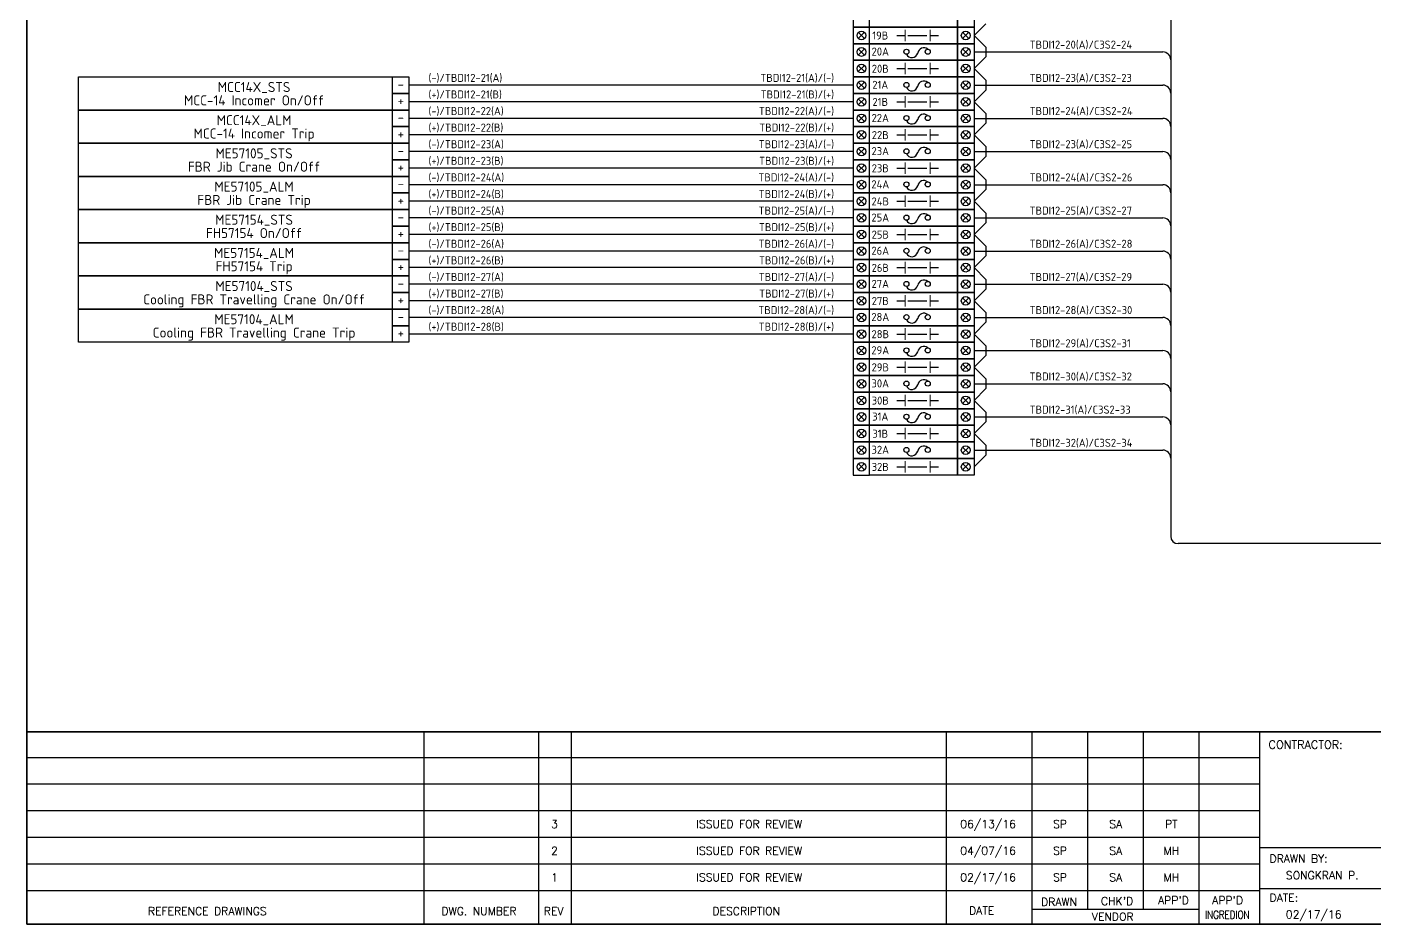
# Model space of a CAD drawing. Header units: inches. Extents: x 579627 to 667544, y 458630 to 507164.
# Drawn here: x 619305 to 621325, y 489908 to 491252 of the extents above; entities that cross this region are included whole.
import ezdxf
from ezdxf.enums import TextEntityAlignment as Align

# ---------------------------------------------------------------- set-up
doc = ezdxf.new("R2010")
doc.units = ezdxf.units.IN
doc.header["$MEASUREMENT"] = 0
for name, color, linetype in [('GT_1', 9, 'Continuous'), ('HELPPOINT', 7, 'Continuous'), ('MEMBER', 7, 'Continuous'), ('power', 7, 'Continuous')]:
    doc.layers.add(name, color=color, linetype=linetype)
doc.styles.add('HTX11', font='O8111901')
doc.styles.add('ISO3098B', font='ISO3098B.shx')
doc.styles.add('ROMANS', font='romans.shx', dxfattribs={"width": 0.85, "height": 25})

# ---------------------------------------------------------------- blocks, each defined once
blk = doc.blocks.new('TPA')
at = {"layer": 'GT_1', "color": 4, "flags": 128}
for points in [[(563383.4, 501946.4), (563383.4, 502273.8)], [(563578.8, 501946.4), (563578.8, 502273.8)], [(563634.6, 501946.4), (563634.6, 502273.8)], [(564274, 501946.4), (564274, 502273.8)], [(564419.8, 501946.4), (564419.8, 502273.8)], [(564514.7, 501971.1), (564514.7, 502273.8)], [(564609.7, 501971.2), (564609.7, 502273.8)], [(564704.3, 501946.4), (564704.3, 502273.8)], [(564807.7, 501946.4), (564807.7, 502273.8)], [(564807.7, 502229.7), (562706.8, 502229.7)], [(564807.7, 502184.4), (562706.8, 502184.4)], [(564807.7, 502139.1), (562706.8, 502139.1)], [(564807.7, 502093.7), (562706.8, 502093.7)], [(565702.1, 502076.3), (564807.7, 502076.3)], [(564807.7, 502048.3), (562706.8, 502048.3)], [(564807.6, 502003), (562706.8, 502003)], [(565702.1, 502006.4), (564807.7, 502006.4)], [(564704.3, 501971.1), (564419.8, 501971.1)]]:
    blk.add_lwpolyline(points, dxfattribs=at)
at = {"layer": 'HELPPOINT', "color": 4, "lineweight": 35}
for p, q in [((562706.8, 501946.4), (562706.8, 505019.3)), ((562706.8, 501946.4), (562706.8, 505019.3)), ((567131, 501946.4), (562706.8, 501946.4)), ((567131, 501946.4), (562706.8, 501946.4))]:
    blk.add_line(p, q, dxfattribs=at)
at = {"layer": 'MEMBER', "color": 4, "lineweight": 35}
blk.add_line((562706.8, 502273.8), (567131, 502273.8), dxfattribs=at)
blk.add_line((562706.8, 502273.8), (567131, 502273.8), dxfattribs=at)
at = {"style": 'HTX11'}
for tag, p in [('A', (566704.3, 502037.1)), ('B', (567038.2, 501963.3))]:
    blk.add_attdef(tag, text='', height=16.8, dxfattribs=at).set_placement(p, align=Align.MIDDLE_CENTER)
at = {"layer": 'MEMBER', "color": 4, "ltscale": 0.8, "style": 'ROMANS'}
for s, height, p in [('CONTRACTOR:', 14.035, (564822.6, 502244.9)), ('DRAWN BY:', 13.49, (564824.3, 502051.1)), ('SONGKRAN P.', 13.495, (564852.1, 502022.7)), ('DRAWN', 13.49, (564435, 501977.3)), ("CHK'D", 13.49, (564537, 501978.7)), ("APP'D", 13.49, (564634.3, 501980.1)), ("APP'D", 13.49, (564726.6, 501980.1)), ('DATE:', 13.49, (564824.3, 501984.5)), ('REFERENCE DRAWINGS', 13.495, (562912.9, 501961.6)), ('DWG. NUMBER', 13.495, (563413.2, 501961.6)), ('REV', 13.49, (563587.7, 501961.6)), ('DESCRIPTION', 13.495, (563875, 501961.6)), ('DATE', 13.49, (564312.3, 501962.5)), ('VENDOR', 13.49, (564521.5, 501952.2)), ('02/17/16', 13.49, (564852.1, 501956))]:
    blk.add_text(s, height=height, dxfattribs=at).set_placement(p)
for s, height, p in [('3', 13.5, (563605.6, 502116.6)), ('ISSUED FOR REVIEW', 13.495, (563937.5, 502116.6)), ('06/13/16', 13.49, (564344.6, 502116.6)), ('SP', 13.49, (564467.2, 502116.6)), ('SA', 13.49, (564562.1, 502116.6)), ('PT', 13.49, (564657, 502116.6)), ('2', 13.5, (563605.6, 502071.2)), ('ISSUED FOR REVIEW', 13.495, (563937.5, 502071.2)), ('04/07/16', 13.49, (564344.6, 502071.2)), ('SP', 13.49, (564467.2, 502071.2)), ('SA', 13.49, (564562.1, 502071.2)), ('MH', 13.49, (564657, 502071.2)), ('1', 13.5, (563605.6, 502025.8)), ('ISSUED FOR REVIEW', 13.495, (563937.5, 502025.8)), ('02/17/16', 13.49, (564344.6, 502025.8)), ('SP', 13.49, (564467.2, 502025.8)), ('SA', 13.49, (564562.1, 502025.8)), ('MH', 13.49, (564657, 502025.8))]:
    blk.add_text(s, height=height, dxfattribs=at).set_placement(p, align=Align.MIDDLE_CENTER)
at = {"layer": 'MEMBER', "color": 4, "ltscale": 0.8, "style": 'ROMANS', "width": 0.8}
blk.add_text('INGREDION', height=13.49, dxfattribs=at).set_placement((564714.3, 501955.4))

msp = doc.modelspace()

# ---------------------------------------------------------------- linework, layer by layer
at = {"color": 4}
for p, q in [((621020.6, 492147.2), (621020.6, 490488.8)), ((620725.6, 491214.5), (621008.6, 491214.5)), ((620544.2, 491164.8), (619878.2, 491164.8)), ((620725.6, 491164.8), (621008.6, 491164.8)), ((620544.2, 491115), (619878.2, 491115)), ((620725.6, 491115), (621008.6, 491115)), ((620544.2, 491065.3), (619878.2, 491065.3)), ((620725.6, 491065.3), (621008.6, 491065.3)), ((620544.2, 491015.6), (619878.2, 491015.6)), ((620725.6, 491015.6), (621008.6, 491015.6)), ((620544.2, 490965.9), (619878.2, 490965.9)), ((620725.6, 490965.9), (621008.6, 490965.9)), ((620544.2, 490916.1), (619878.2, 490916.1)), ((620725.6, 490916.1), (621008.6, 490916.1)), ((620544.2, 490866.4), (619878.2, 490866.4)), ((620725.6, 490866.4), (621008.6, 490866.4)), ((620544.2, 490816.7), (619878.2, 490816.7)), ((620725.6, 490816.7), (621008.6, 490816.7)), ((620725.6, 490767), (621008.6, 490767)), ((620725.6, 490717.2), (621008.6, 490717.2)), ((620725.6, 490667.5), (621008.6, 490667.5)), ((620725.6, 490617.8), (621008.6, 490617.8)), ((622966.5, 490477.7), (621031.6, 490477.7))]:
    msp.add_line(p, q, dxfattribs=at)
at = {"color": 1}
for p, q in [((620725.6, 491239.3), (620743.1, 491256.9)), ((620725.6, 491239.3), (620743.1, 491221.8)), ((620561.3, 491219.1), (620552, 491209.8)), ((620552, 491219.1), (620561.3, 491209.8)), ((620708.5, 491219.1), (620717.8, 491209.8)), ((620717.8, 491219.1), (620708.5, 491209.8)), ((620743.1, 491221.8), (620743.1, 491207.2)), ((620725.6, 491189.6), (620743.1, 491207.2)), ((620725.6, 491189.6), (620743.1, 491172)), ((620561.3, 491169.4), (620552, 491160.1)), ((620552, 491169.4), (620561.3, 491160.1)), ((620708.5, 491169.4), (620717.8, 491160.1)), ((620717.8, 491169.4), (620708.5, 491160.1)), ((620725.6, 491139.9), (620743.1, 491157.5)), ((620743.1, 491172), (620743.1, 491157.5)), ((620725.6, 491139.9), (620743.1, 491122.3)), ((620561.3, 491119.7), (620552, 491110.4)), ((620552, 491119.7), (620561.3, 491110.4)), ((620708.5, 491119.7), (620717.8, 491110.4)), ((620717.8, 491119.7), (620708.5, 491110.4)), ((620743.1, 491122.3), (620743.1, 491107.7)), ((620725.6, 491090.2), (620743.1, 491107.7)), ((620725.6, 491090.2), (620743.1, 491072.6)), ((620561.3, 491069.9), (620552, 491060.7)), ((620552, 491069.9), (620561.3, 491060.7)), ((620708.5, 491069.9), (620717.8, 491060.7)), ((620717.8, 491069.9), (620708.5, 491060.7)), ((620725.6, 491040.4), (620743.1, 491058)), ((620743.1, 491072.6), (620743.1, 491058)), ((620725.6, 491040.4), (620743.1, 491022.9)), ((620561.3, 491020.2), (620552, 491011)), ((620552, 491020.2), (620561.3, 491011)), ((620708.5, 491020.2), (620717.8, 491011)), ((620717.8, 491020.2), (620708.5, 491011)), ((620743.1, 491022.9), (620743.1, 491008.3)), ((620725.6, 490990.7), (620743.1, 491008.3)), ((620725.6, 490990.7), (620743.1, 490973.1)), ((620743.1, 490973.1), (620743.1, 490958.6)), ((620561.3, 490970.5), (620552, 490961.2)), ((620552, 490970.5), (620561.3, 490961.2)), ((620708.5, 490970.5), (620717.8, 490961.2)), ((620717.8, 490970.5), (620708.5, 490961.2)), ((620725.6, 490941), (620743.1, 490958.6)), ((620725.6, 490941), (620743.1, 490923.4)), ((620561.3, 490920.8), (620552, 490911.5)), ((620552, 490920.8), (620561.3, 490911.5)), ((620708.5, 490920.8), (620717.8, 490911.5)), ((620717.8, 490920.8), (620708.5, 490911.5)), ((620743.1, 490923.4), (620743.1, 490908.9)), ((620725.6, 490891.3), (620743.1, 490908.9)), ((620725.6, 490891.3), (620743.1, 490873.7)), ((620743.1, 490873.7), (620743.1, 490859.1)), ((620561.3, 490871), (620552, 490861.8)), ((620552, 490871), (620561.3, 490861.8)), ((620708.5, 490871), (620717.8, 490861.8)), ((620717.8, 490871), (620708.5, 490861.8)), ((620725.6, 490841.5), (620743.1, 490859.1)), ((620725.6, 490841.5), (620743.1, 490824)), ((620561.3, 490821.3), (620552, 490812.1)), ((620552, 490821.3), (620561.3, 490812.1)), ((620708.5, 490821.3), (620717.8, 490812.1)), ((620717.8, 490821.3), (620708.5, 490812.1)), ((620743.1, 490824), (620743.1, 490809.4)), ((620725.6, 490791.8), (620743.1, 490809.4)), ((620725.6, 490791.8), (620743.1, 490774.2)), ((620561.3, 490771.6), (620552, 490762.3)), ((620552, 490771.6), (620561.3, 490762.3)), ((620708.5, 490771.6), (620717.8, 490762.3)), ((620717.8, 490771.6), (620708.5, 490762.3)), ((620743.1, 490774.2), (620743.1, 490759.7)), ((620725.6, 490742.1), (620743.1, 490759.7)), ((620725.6, 490742.1), (620743.1, 490724.5)), ((620561.3, 490721.9), (620552, 490712.6)), ((620552, 490721.9), (620561.3, 490712.6)), ((620708.5, 490721.9), (620717.8, 490712.6)), ((620717.8, 490721.9), (620708.5, 490712.6)), ((620725.6, 490692.4), (620743.1, 490710)), ((620743.1, 490724.5), (620743.1, 490710)), ((620725.6, 490692.4), (620743.1, 490674.8)), ((620561.3, 490672.1), (620552, 490662.9)), ((620552, 490672.1), (620561.3, 490662.9)), ((620708.5, 490672.1), (620717.8, 490662.9)), ((620717.8, 490672.1), (620708.5, 490662.9)), ((620743.1, 490674.8), (620743.1, 490660.2)), ((620725.6, 490642.7), (620743.1, 490660.2)), ((620743.1, 490660.2), (620743.1, 490660.2)), ((620725.6, 490642.7), (620743.1, 490625.1)), ((620561.3, 490622.4), (620552, 490613.2)), ((620552, 490622.4), (620561.3, 490613.2)), ((620708.5, 490622.4), (620717.8, 490613.2)), ((620717.8, 490622.4), (620708.5, 490613.2)), ((620725.6, 490592.9), (620743.1, 490610.5)), ((620743.1, 490625.1), (620743.1, 490610.5)), ((620743.1, 490610.5), (620743.1, 490610.5))]:
    msp.add_line(p, q, dxfattribs=at)
at = {"color": 0}
for p, q in [((620561.3, 491244), (620552, 491234.7)), ((620552, 491244), (620561.3, 491234.7)), ((620609.8, 491239.3), (620622.4, 491239.3)), ((620626.3, 491239.3), (620654.9, 491239.3)), ((620659.9, 491239.3), (620672.5, 491239.3)), ((620708.5, 491244), (620717.8, 491234.7)), ((620717.8, 491244), (620708.5, 491234.7)), ((620561.3, 491194.2), (620552, 491185)), ((620552, 491194.2), (620561.3, 491185)), ((620609.8, 491189.6), (620622.4, 491189.6)), ((620626.3, 491189.6), (620654.9, 491189.6)), ((620659.9, 491189.6), (620672.5, 491189.6)), ((620708.5, 491194.2), (620717.8, 491185)), ((620717.8, 491194.2), (620708.5, 491185)), ((620544.2, 491139.9), (619878.2, 491139.9)), ((620561.3, 491144.5), (620552, 491135.3)), ((620552, 491144.5), (620561.3, 491135.3)), ((620609.8, 491139.9), (620622.4, 491139.9)), ((620626.3, 491139.9), (620654.9, 491139.9)), ((620659.9, 491139.9), (620672.5, 491139.9)), ((620708.5, 491144.5), (620717.8, 491135.3)), ((620717.8, 491144.5), (620708.5, 491135.3)), ((620561.3, 491094.8), (620552, 491085.5)), ((620552, 491094.8), (620561.3, 491085.5)), ((620708.5, 491094.8), (620717.8, 491085.5)), ((620717.8, 491094.8), (620708.5, 491085.5)), ((620544.2, 491090.2), (619878.2, 491090.2)), ((620609.8, 491090.2), (620622.4, 491090.2)), ((620626.3, 491090.2), (620654.9, 491090.2)), ((620659.9, 491090.2), (620672.5, 491090.2)), ((620544.2, 491040.4), (619878.2, 491040.4)), ((620561.3, 491045.1), (620552, 491035.8)), ((620552, 491045.1), (620561.3, 491035.8)), ((620609.8, 491040.4), (620622.4, 491040.4)), ((620626.3, 491040.4), (620654.9, 491040.4)), ((620659.9, 491040.4), (620672.5, 491040.4)), ((620708.5, 491045.1), (620717.8, 491035.8)), ((620717.8, 491045.1), (620708.5, 491035.8)), ((620561.3, 490995.3), (620552, 490986.1)), ((620552, 490995.3), (620561.3, 490986.1)), ((620708.5, 490995.3), (620717.8, 490986.1)), ((620717.8, 490995.3), (620708.5, 490986.1)), ((620544.2, 490990.7), (619878.2, 490990.7)), ((620609.8, 490990.7), (620622.4, 490990.7)), ((620626.3, 490990.7), (620654.9, 490990.7)), ((620659.9, 490990.7), (620672.5, 490990.7)), ((620544.2, 490941), (619878.2, 490941)), ((620561.3, 490945.6), (620552, 490936.4)), ((620552, 490945.6), (620561.3, 490936.4)), ((620609.8, 490941), (620622.4, 490941)), ((620626.3, 490941), (620654.9, 490941)), ((620659.9, 490941), (620672.5, 490941)), ((620708.5, 490945.6), (620717.8, 490936.4)), ((620717.8, 490945.6), (620708.5, 490936.4)), ((620561.3, 490895.9), (620552, 490886.6)), ((620552, 490895.9), (620561.3, 490886.6)), ((620708.5, 490895.9), (620717.8, 490886.6)), ((620717.8, 490895.9), (620708.5, 490886.6)), ((620544.2, 490891.3), (619878.2, 490891.3)), ((620609.8, 490891.3), (620622.4, 490891.3)), ((620626.3, 490891.3), (620654.9, 490891.3)), ((620659.9, 490891.3), (620672.5, 490891.3)), ((620544.2, 490841.5), (619878.2, 490841.5)), ((620561.3, 490846.2), (620552, 490836.9)), ((620552, 490846.2), (620561.3, 490836.9)), ((620609.8, 490841.5), (620622.4, 490841.5)), ((620626.3, 490841.5), (620654.9, 490841.5)), ((620659.9, 490841.5), (620672.5, 490841.5)), ((620708.5, 490846.2), (620717.8, 490836.9)), ((620717.8, 490846.2), (620708.5, 490836.9)), ((620544.2, 490791.8), (619878.2, 490791.8)), ((620561.3, 490796.5), (620552, 490787.2)), ((620552, 490796.5), (620561.3, 490787.2)), ((620609.8, 490791.8), (620622.4, 490791.8)), ((620626.3, 490791.8), (620654.9, 490791.8)), ((620659.9, 490791.8), (620672.5, 490791.8)), ((620708.5, 490796.5), (620717.8, 490787.2)), ((620717.8, 490796.5), (620708.5, 490787.2)), ((620561.3, 490746.7), (620552, 490737.5)), ((620552, 490746.7), (620561.3, 490737.5)), ((620609.8, 490742.1), (620622.4, 490742.1)), ((620626.3, 490742.1), (620654.9, 490742.1)), ((620659.9, 490742.1), (620672.5, 490742.1)), ((620708.5, 490746.7), (620717.8, 490737.5)), ((620717.8, 490746.7), (620708.5, 490737.5)), ((620561.3, 490697), (620552, 490687.8)), ((620552, 490697), (620561.3, 490687.8)), ((620609.8, 490692.4), (620622.4, 490692.4)), ((620626.3, 490692.4), (620654.9, 490692.4)), ((620659.9, 490692.4), (620672.5, 490692.4)), ((620708.5, 490697), (620717.8, 490687.8)), ((620717.8, 490697), (620708.5, 490687.8)), ((620561.3, 490647.3), (620552, 490638)), ((620552, 490647.3), (620561.3, 490638)), ((620609.8, 490642.7), (620622.4, 490642.7)), ((620626.3, 490642.7), (620654.9, 490642.7)), ((620659.9, 490642.7), (620672.5, 490642.7)), ((620708.5, 490647.3), (620717.8, 490638)), ((620717.8, 490647.3), (620708.5, 490638)), ((620561.3, 490597.6), (620552, 490588.3)), ((620552, 490597.6), (620561.3, 490588.3)), ((620609.8, 490592.9), (620622.4, 490592.9)), ((620626.3, 490592.9), (620654.9, 490592.9)), ((620659.9, 490592.9), (620672.5, 490592.9)), ((620708.5, 490597.6), (620717.8, 490588.3)), ((620717.8, 490597.6), (620708.5, 490588.3))]:
    msp.add_line(p, q, dxfattribs=at)
at = {"color": 0, "lineweight": 9}
for p, q in [((620622.4, 491230.8), (620622.4, 491247.9)), ((620659.9, 491230.8), (620659.9, 491247.9)), ((620622.4, 491181.1), (620622.4, 491198.1)), ((620659.9, 491181.1), (620659.9, 491198.1)), ((620622.4, 491131.4), (620622.4, 491148.4)), ((620659.9, 491131.4), (620659.9, 491148.4)), ((620622.4, 491081.6), (620622.4, 491098.7)), ((620659.9, 491081.6), (620659.9, 491098.7)), ((620622.4, 491031.9), (620622.4, 491049)), ((620659.9, 491031.9), (620659.9, 491049)), ((620622.4, 490982.2), (620622.4, 490999.3)), ((620659.9, 490982.2), (620659.9, 490999.3)), ((620622.4, 490932.5), (620622.4, 490949.5)), ((620659.9, 490932.5), (620659.9, 490949.5)), ((620622.4, 490882.7), (620622.4, 490899.8)), ((620659.9, 490882.7), (620659.9, 490899.8)), ((620622.4, 490833), (620622.4, 490850.1)), ((620659.9, 490833), (620659.9, 490850.1)), ((620622.4, 490783.3), (620622.4, 490800.4)), ((620659.9, 490783.3), (620659.9, 490800.4)), ((620622.4, 490733.6), (620622.4, 490750.6)), ((620659.9, 490733.6), (620659.9, 490750.6)), ((620622.4, 490683.8), (620622.4, 490700.9)), ((620659.9, 490683.8), (620659.9, 490700.9)), ((620622.4, 490634.1), (620622.4, 490651.2)), ((620659.9, 490634.1), (620659.9, 490651.2)), ((620622.4, 490584.4), (620622.4, 490601.5)), ((620659.9, 490584.4), (620659.9, 490601.5))]:
    msp.add_line(p, q, dxfattribs=at)
at = {"color": 0, "const_width": 0.3}
for points in [[(620544.2, 491276.6), (620725.6, 491276.6), (620725.6, 491226.9), (620544.2, 491226.9), (620544.2, 491276.6)], [(620544.2, 491226.9), (620725.6, 491226.9), (620725.6, 491177.2), (620544.2, 491177.2), (620544.2, 491226.9)], [(620544.2, 491177.2), (620725.6, 491177.2), (620725.6, 491127.5), (620544.2, 491127.5), (620544.2, 491177.2)], [(620544.2, 491127.5), (620725.6, 491127.5), (620725.6, 491077.7), (620544.2, 491077.7), (620544.2, 491127.5)], [(620544.2, 491077.7), (620725.6, 491077.7), (620725.6, 491028), (620544.2, 491028), (620544.2, 491077.7)], [(620544.2, 491028), (620725.6, 491028), (620725.6, 490978.3), (620544.2, 490978.3), (620544.2, 491028)], [(620544.2, 490978.3), (620725.6, 490978.3), (620725.6, 490928.6), (620544.2, 490928.6), (620544.2, 490978.3)], [(620544.2, 490928.6), (620725.6, 490928.6), (620725.6, 490878.8), (620544.2, 490878.8), (620544.2, 490928.6)], [(620544.2, 490878.8), (620725.6, 490878.8), (620725.6, 490829.1), (620544.2, 490829.1), (620544.2, 490878.8)], [(620544.2, 490829.1), (620725.6, 490829.1), (620725.6, 490779.4), (620544.2, 490779.4), (620544.2, 490829.1)], [(620544.2, 490779.4), (620725.6, 490779.4), (620725.6, 490729.7), (620544.2, 490729.7), (620544.2, 490779.4)], [(620544.2, 490729.7), (620725.6, 490729.7), (620725.6, 490679.9), (620544.2, 490679.9), (620544.2, 490729.7)], [(620544.2, 490679.9), (620725.6, 490679.9), (620725.6, 490630.2), (620544.2, 490630.2), (620544.2, 490679.9)], [(620544.2, 490630.2), (620725.6, 490630.2), (620725.6, 490580.5), (620544.2, 490580.5), (620544.2, 490630.2)]]:
    msp.add_lwpolyline(points, dxfattribs=at)
at = {"color": 1}
for points in [[(620569.1, 491276.6), (620544.2, 491276.6), (620544.2, 491251.8), (620569.1, 491251.8)], [(620569.1, 491276.6), (620700.7, 491276.6), (620700.7, 491251.8), (620569.1, 491251.8)], [(620700.7, 491276.6), (620725.6, 491276.6), (620725.6, 491251.8), (620700.7, 491251.8)], [(620569.1, 491226.9), (620544.2, 491226.9), (620544.2, 491202), (620569.1, 491202)], [(620569.1, 491226.9), (620700.7, 491226.9), (620700.7, 491202), (620569.1, 491202)], [(620700.7, 491226.9), (620725.6, 491226.9), (620725.6, 491202), (620700.7, 491202)], [(620569.1, 491177.2), (620544.2, 491177.2), (620544.2, 491152.3), (620569.1, 491152.3)], [(620569.1, 491177.2), (620700.7, 491177.2), (620700.7, 491152.3), (620569.1, 491152.3)], [(620700.7, 491177.2), (620725.6, 491177.2), (620725.6, 491152.3), (620700.7, 491152.3)], [(620569.1, 491127.5), (620544.2, 491127.5), (620544.2, 491102.6), (620569.1, 491102.6)], [(620569.1, 491127.5), (620700.7, 491127.5), (620700.7, 491102.6), (620569.1, 491102.6)], [(620700.7, 491127.5), (620725.6, 491127.5), (620725.6, 491102.6), (620700.7, 491102.6)], [(620569.1, 491077.7), (620544.2, 491077.7), (620544.2, 491052.9), (620569.1, 491052.9)], [(620569.1, 491077.7), (620700.7, 491077.7), (620700.7, 491052.9), (620569.1, 491052.9)], [(620700.7, 491077.7), (620725.6, 491077.7), (620725.6, 491052.9), (620700.7, 491052.9)], [(620569.1, 491028), (620544.2, 491028), (620544.2, 491003.2), (620569.1, 491003.2)], [(620569.1, 491028), (620700.7, 491028), (620700.7, 491003.2), (620569.1, 491003.2)], [(620700.7, 491028), (620725.6, 491028), (620725.6, 491003.2), (620700.7, 491003.2)], [(620569.1, 490978.3), (620544.2, 490978.3), (620544.2, 490953.4), (620569.1, 490953.4)], [(620569.1, 490978.3), (620700.7, 490978.3), (620700.7, 490953.4), (620569.1, 490953.4)], [(620700.7, 490978.3), (620725.6, 490978.3), (620725.6, 490953.4), (620700.7, 490953.4)], [(620569.1, 490928.6), (620544.2, 490928.6), (620544.2, 490903.7), (620569.1, 490903.7)], [(620569.1, 490928.6), (620700.7, 490928.6), (620700.7, 490903.7), (620569.1, 490903.7)], [(620700.7, 490928.6), (620725.6, 490928.6), (620725.6, 490903.7), (620700.7, 490903.7)], [(620569.1, 490878.8), (620544.2, 490878.8), (620544.2, 490854), (620569.1, 490854)], [(620569.1, 490878.8), (620700.7, 490878.8), (620700.7, 490854), (620569.1, 490854)], [(620700.7, 490878.8), (620725.6, 490878.8), (620725.6, 490854), (620700.7, 490854)], [(620569.1, 490829.1), (620544.2, 490829.1), (620544.2, 490804.3), (620569.1, 490804.3)], [(620569.1, 490829.1), (620700.7, 490829.1), (620700.7, 490804.3), (620569.1, 490804.3)], [(620700.7, 490829.1), (620725.6, 490829.1), (620725.6, 490804.3), (620700.7, 490804.3)], [(620569.1, 490779.4), (620544.2, 490779.4), (620544.2, 490754.5), (620569.1, 490754.5)], [(620569.1, 490779.4), (620700.7, 490779.4), (620700.7, 490754.5), (620569.1, 490754.5)], [(620700.7, 490779.4), (620725.6, 490779.4), (620725.6, 490754.5), (620700.7, 490754.5)], [(620569.1, 490729.7), (620544.2, 490729.7), (620544.2, 490704.8), (620569.1, 490704.8)], [(620569.1, 490729.7), (620700.7, 490729.7), (620700.7, 490704.8), (620569.1, 490704.8)], [(620700.7, 490729.7), (620725.6, 490729.7), (620725.6, 490704.8), (620700.7, 490704.8)], [(620569.1, 490679.9), (620544.2, 490679.9), (620544.2, 490655.1), (620569.1, 490655.1)], [(620569.1, 490679.9), (620700.7, 490679.9), (620700.7, 490655.1), (620569.1, 490655.1)], [(620700.7, 490679.9), (620725.6, 490679.9), (620725.6, 490655.1), (620700.7, 490655.1)], [(620569.1, 490630.2), (620544.2, 490630.2), (620544.2, 490605.4), (620569.1, 490605.4)], [(620569.1, 490630.2), (620700.7, 490630.2), (620700.7, 490605.4), (620569.1, 490605.4)], [(620700.7, 490630.2), (620725.6, 490630.2), (620725.6, 490605.4), (620700.7, 490605.4)]]:
    msp.add_lwpolyline(points, close=True, dxfattribs=at)
at = {"color": 0}
for points in [[(620569.1, 491251.8), (620544.2, 491251.8), (620544.2, 491226.9), (620569.1, 491226.9)], [(620569.1, 491251.8), (620700.7, 491251.8), (620700.7, 491226.9), (620569.1, 491226.9)], [(620700.7, 491251.8), (620725.6, 491251.8), (620725.6, 491226.9), (620700.7, 491226.9)], [(620569.1, 491202), (620544.2, 491202), (620544.2, 491177.2), (620569.1, 491177.2)], [(620569.1, 491202), (620700.7, 491202), (620700.7, 491177.2), (620569.1, 491177.2)], [(620700.7, 491202), (620725.6, 491202), (620725.6, 491177.2), (620700.7, 491177.2)], [(619853.3, 491177.2), (619878.2, 491177.2), (619878.2, 491152.3), (619853.3, 491152.3)], [(619853.3, 491152.3), (619878.2, 491152.3), (619878.2, 491127.5), (619853.3, 491127.5)], [(620569.1, 491152.3), (620544.2, 491152.3), (620544.2, 491127.5), (620569.1, 491127.5)], [(620569.1, 491152.3), (620700.7, 491152.3), (620700.7, 491127.5), (620569.1, 491127.5)], [(620700.7, 491152.3), (620725.6, 491152.3), (620725.6, 491127.5), (620700.7, 491127.5)], [(619853.3, 491127.5), (619878.2, 491127.5), (619878.2, 491102.6), (619853.3, 491102.6)], [(619853.3, 491102.6), (619878.2, 491102.6), (619878.2, 491077.7), (619853.3, 491077.7)], [(620569.1, 491102.6), (620544.2, 491102.6), (620544.2, 491077.7), (620569.1, 491077.7)], [(620569.1, 491102.6), (620700.7, 491102.6), (620700.7, 491077.7), (620569.1, 491077.7)], [(620700.7, 491102.6), (620725.6, 491102.6), (620725.6, 491077.7), (620700.7, 491077.7)], [(619853.3, 491077.7), (619878.2, 491077.7), (619878.2, 491052.9), (619853.3, 491052.9)], [(619853.3, 491052.9), (619878.2, 491052.9), (619878.2, 491028), (619853.3, 491028)], [(620569.1, 491052.9), (620544.2, 491052.9), (620544.2, 491028), (620569.1, 491028)], [(620569.1, 491052.9), (620700.7, 491052.9), (620700.7, 491028), (620569.1, 491028)], [(620700.7, 491052.9), (620725.6, 491052.9), (620725.6, 491028), (620700.7, 491028)], [(619853.3, 491028), (619878.2, 491028), (619878.2, 491003.2), (619853.3, 491003.2)], [(619853.3, 491003.2), (619878.2, 491003.2), (619878.2, 490978.3), (619853.3, 490978.3)], [(620569.1, 491003.2), (620544.2, 491003.2), (620544.2, 490978.3), (620569.1, 490978.3)], [(620569.1, 491003.2), (620700.7, 491003.2), (620700.7, 490978.3), (620569.1, 490978.3)], [(620700.7, 491003.2), (620725.6, 491003.2), (620725.6, 490978.3), (620700.7, 490978.3)], [(619853.3, 490978.3), (619878.2, 490978.3), (619878.2, 490953.4), (619853.3, 490953.4)], [(619853.3, 490953.4), (619878.2, 490953.4), (619878.2, 490928.6), (619853.3, 490928.6)], [(620569.1, 490953.4), (620544.2, 490953.4), (620544.2, 490928.6), (620569.1, 490928.6)], [(620569.1, 490953.4), (620700.7, 490953.4), (620700.7, 490928.6), (620569.1, 490928.6)], [(620700.7, 490953.4), (620725.6, 490953.4), (620725.6, 490928.6), (620700.7, 490928.6)], [(619853.3, 490928.6), (619878.2, 490928.6), (619878.2, 490903.7), (619853.3, 490903.7)], [(619853.3, 490903.7), (619878.2, 490903.7), (619878.2, 490878.8), (619853.3, 490878.8)], [(620569.1, 490903.7), (620544.2, 490903.7), (620544.2, 490878.8), (620569.1, 490878.8)], [(620569.1, 490903.7), (620700.7, 490903.7), (620700.7, 490878.8), (620569.1, 490878.8)], [(620700.7, 490903.7), (620725.6, 490903.7), (620725.6, 490878.8), (620700.7, 490878.8)], [(619853.3, 490878.8), (619878.2, 490878.8), (619878.2, 490854), (619853.3, 490854)], [(619853.3, 490854), (619878.2, 490854), (619878.2, 490829.1), (619853.3, 490829.1)], [(620569.1, 490854), (620544.2, 490854), (620544.2, 490829.1), (620569.1, 490829.1)], [(620569.1, 490854), (620700.7, 490854), (620700.7, 490829.1), (620569.1, 490829.1)], [(620700.7, 490854), (620725.6, 490854), (620725.6, 490829.1), (620700.7, 490829.1)], [(619853.3, 490829.1), (619878.2, 490829.1), (619878.2, 490804.3), (619853.3, 490804.3)], [(619853.3, 490804.3), (619878.2, 490804.3), (619878.2, 490779.4), (619853.3, 490779.4)], [(620569.1, 490804.3), (620544.2, 490804.3), (620544.2, 490779.4), (620569.1, 490779.4)], [(620569.1, 490804.3), (620700.7, 490804.3), (620700.7, 490779.4), (620569.1, 490779.4)], [(620700.7, 490804.3), (620725.6, 490804.3), (620725.6, 490779.4), (620700.7, 490779.4)], [(620569.1, 490754.5), (620544.2, 490754.5), (620544.2, 490729.7), (620569.1, 490729.7)], [(620569.1, 490754.5), (620700.7, 490754.5), (620700.7, 490729.7), (620569.1, 490729.7)], [(620700.7, 490754.5), (620725.6, 490754.5), (620725.6, 490729.7), (620700.7, 490729.7)], [(620569.1, 490704.8), (620544.2, 490704.8), (620544.2, 490679.9), (620569.1, 490679.9)], [(620569.1, 490704.8), (620700.7, 490704.8), (620700.7, 490679.9), (620569.1, 490679.9)], [(620700.7, 490704.8), (620725.6, 490704.8), (620725.6, 490679.9), (620700.7, 490679.9)], [(620569.1, 490655.1), (620544.2, 490655.1), (620544.2, 490630.2), (620569.1, 490630.2)], [(620569.1, 490655.1), (620700.7, 490655.1), (620700.7, 490630.2), (620569.1, 490630.2)], [(620700.7, 490655.1), (620725.6, 490655.1), (620725.6, 490630.2), (620700.7, 490630.2)], [(620569.1, 490605.4), (620544.2, 490605.4), (620544.2, 490580.5), (620569.1, 490580.5)], [(620569.1, 490605.4), (620700.7, 490605.4), (620700.7, 490580.5), (620569.1, 490580.5)], [(620700.7, 490605.4), (620725.6, 490605.4), (620725.6, 490580.5), (620700.7, 490580.5)]]:
    msp.add_lwpolyline(points, close=True, dxfattribs=at)
at = {"color": 2}
for points in [[(619382.9, 491177.2), (619878.2, 491177.2), (619878.2, 491127.5), (619382.9, 491127.5)], [(619382.9, 491127.5), (619878.2, 491127.5), (619878.2, 491077.7), (619382.9, 491077.7)], [(619382.9, 491077.7), (619878.2, 491077.7), (619878.2, 491028), (619382.9, 491028)], [(619382.9, 491028), (619878.2, 491028), (619878.2, 490978.3), (619382.9, 490978.3)], [(619382.9, 490978.3), (619878.2, 490978.3), (619878.2, 490928.6), (619382.9, 490928.6)], [(619382.9, 490928.6), (619878.2, 490928.6), (619878.2, 490878.8), (619382.9, 490878.8)], [(619382.9, 490878.8), (619878.2, 490878.8), (619878.2, 490829.1), (619382.9, 490829.1)], [(619382.9, 490829.1), (619878.2, 490829.1), (619878.2, 490779.4), (619382.9, 490779.4)]]:
    msp.add_lwpolyline(points, close=True, dxfattribs=at)
at = {"color": 0}
for centre in [(620556.7, 491239.3), (620713.1, 491239.3), (620556.7, 491189.6), (620713.1, 491189.6), (620556.7, 491139.9), (620713.1, 491139.9), (620556.7, 491090.2), (620713.1, 491090.2), (620556.7, 491040.4), (620713.1, 491040.4), (620556.7, 490990.7), (620713.1, 490990.7), (620556.7, 490941), (620713.1, 490941), (620556.7, 490891.3), (620713.1, 490891.3), (620556.7, 490841.5), (620713.1, 490841.5), (620556.7, 490791.8), (620713.1, 490791.8), (620556.7, 490742.1), (620713.1, 490742.1), (620556.7, 490692.4), (620713.1, 490692.4), (620556.7, 490642.7), (620713.1, 490642.7), (620556.7, 490592.9), (620713.1, 490592.9)]:
    msp.add_circle(centre, 6.54, dxfattribs=at)
at = {"color": 1}
for centre in [(620556.7, 491214.5), (620713.1, 491214.5), (620556.7, 491164.8), (620713.1, 491164.8), (620556.7, 491115), (620713.1, 491115), (620556.7, 491065.3), (620713.1, 491065.3), (620556.7, 491015.6), (620713.1, 491015.6), (620556.7, 490965.9), (620713.1, 490965.9), (620556.7, 490916.1), (620713.1, 490916.1), (620556.7, 490866.4), (620713.1, 490866.4), (620556.7, 490816.7), (620713.1, 490816.7), (620556.7, 490767), (620713.1, 490767), (620556.7, 490717.2), (620713.1, 490717.2), (620556.7, 490667.5), (620713.1, 490667.5), (620556.7, 490617.8), (620713.1, 490617.8)]:
    msp.add_circle(centre, 6.54, dxfattribs=at)
at = {"color": 4}
for centre, radius, start, end in [((621008.6, 491202.5), 12, 0, 90), ((621008.6, 491152.8), 12, 0, 90), ((621008.6, 491103), 12, 0, 90), ((621008.6, 491053.3), 12, 0, 90), ((621008.6, 491003.6), 12, 0, 90), ((621008.6, 490953.9), 12, 0, 90), ((621008.6, 490904.1), 12, 0, 90), ((621008.6, 490854.4), 12, 0, 90), ((621008.6, 490804.7), 12, 0, 90), ((621008.6, 490755), 12, 0, 90), ((621008.6, 490705.2), 12, 0, 90), ((621008.6, 490655.5), 12, 0, 90), ((621008.6, 490605.8), 12, 0, 90), ((621031.6, 490488.8), 11.1, 180.0002, 270), ((621031.6, 490488.8), 11.1, 180, 270)]:
    msp.add_arc(centre, radius, start, end, dxfattribs=at)
at = {"layer": 'power', "color": 1}
for centre in [(620624.2, 491214.9), (620656.1, 491214.9), (620624.2, 491165.1), (620656.1, 491165.1), (620624.2, 491115.4), (620656.1, 491115.4), (620624.2, 491065.7), (620656.1, 491065.7), (620624.2, 491016), (620656.1, 491016), (620624.2, 490966.2), (620656.1, 490966.2), (620624.2, 490916.5), (620656.1, 490916.5), (620624.2, 490866.8), (620656.1, 490866.8), (620624.2, 490817.1), (620656.1, 490817.1), (620624.2, 490767.3), (620656.1, 490767.3), (620624.2, 490717.6), (620656.1, 490717.6), (620624.2, 490667.9), (620656.1, 490667.9), (620624.2, 490618.2), (620656.1, 490618.2)]:
    msp.add_circle(centre, 3.81, dxfattribs=at)
for centre, radius, start, end in [((620650.3, 491211.5), 9.24, 51.1309, 171.3254), ((620632.3, 491215.1), 9.07, 206.1634, 346.0383), ((620632.3, 491165.3), 9.07, 206.1634, 346.0383), ((620650.3, 491161.8), 9.24, 51.1309, 171.3254), ((620650.3, 491112), 9.24, 51.1309, 171.3254), ((620632.3, 491115.6), 9.07, 206.1634, 346.0383), ((620632.3, 491065.9), 9.07, 206.1634, 346.0383), ((620650.3, 491062.3), 9.24, 51.1309, 171.3254), ((620632.3, 491016.2), 9.07, 206.1634, 346.0383), ((620650.3, 491012.6), 9.24, 51.1309, 171.3254), ((620632.3, 490966.4), 9.07, 206.1634, 346.0383), ((620650.3, 490962.9), 9.24, 51.1309, 171.3254), ((620632.3, 490916.7), 9.07, 206.1634, 346.0383), ((620650.3, 490913.1), 9.24, 51.1309, 171.3254), ((620650.3, 490863.4), 9.24, 51.1309, 171.3254), ((620632.3, 490867), 9.07, 206.1634, 346.0383), ((620632.3, 490817.3), 9.07, 206.1634, 346.0383), ((620650.3, 490813.7), 9.24, 51.1309, 171.3254), ((620650.3, 490764), 9.24, 51.1309, 171.3254), ((620632.3, 490767.5), 9.07, 206.1634, 346.0383), ((620632.3, 490717.8), 9.07, 206.1634, 346.0383), ((620650.3, 490714.2), 9.24, 51.1309, 171.3254), ((620650.3, 490664.5), 9.24, 51.1309, 171.3254), ((620632.3, 490668.1), 9.07, 206.1634, 346.0383), ((620632.3, 490618.4), 9.07, 206.1634, 346.0383), ((620650.3, 490614.8), 9.24, 51.1309, 171.3254)]:
    msp.add_arc(centre, radius, start, end, dxfattribs=at)

# ---------------------------------------------------------------- block references
at = {"xscale": 0.8800000000046566, "yscale": 0.8800000000046566, "zscale": 0.8800000000000001}
msp.add_blockref('TPA', (124123.4, 48194.8), dxfattribs=at)

# ---------------------------------------------------------------- texts
at = {"color": 4, "style": 'ISO3098B'}
for s, p in [('TBDI12-20(A)/C3S2-24', (620808.9, 491219.5)), ('(-)/TBDI12-21(A)', (619907.5, 491169.7)), ('TBDI12-23(A)/C3S2-23', (620808.9, 491169.7)), ('(-)/TBDI12-22(A)', (619907.5, 491120)), ('TBDI12-24(A)/C3S2-24', (620808.9, 491120)), ('(-)/TBDI12-23(A)', (619907.5, 491070.3)), ('TBDI12-23(A)/C3S2-25', (620808.9, 491070.3)), ('(-)/TBDI12-24(A)', (619907.5, 491020.6)), ('TBDI12-24(A)/C3S2-26', (620808.9, 491020.6)), ('(-)/TBDI12-25(A)', (619907.5, 490970.8)), ('TBDI12-25(A)/C3S2-27', (620808.9, 490970.8)), ('(-)/TBDI12-26(A)', (619907.5, 490921.1)), ('TBDI12-26(A)/C3S2-28', (620808.9, 490921.1)), ('(-)/TBDI12-27(A)', (619907.5, 490871.4)), ('TBDI12-27(A)/C3S2-29', (620808.9, 490871.4)), ('(-)/TBDI12-28(A)', (619907.5, 490821.7)), ('TBDI12-28(A)/C3S2-30', (620808.9, 490821.7)), ('TBDI12-29(A)/C3S2-31', (620808.9, 490772)), ('TBDI12-30(A)/C3S2-32', (620808.9, 490722.2)), ('TBDI12-31(A)/C3S2-33', (620808.9, 490672.5)), ('TBDI12-32(A)/C3S2-34', (620808.9, 490622.8))]:
    msp.add_text(s, height=12, dxfattribs=at).set_placement(p)
for s, p in [('TBDI12-21(A)/(-)', (620515.7, 491169.7)), ('TBDI12-22(A)/(-)', (620515.7, 491120)), ('TBDI12-23(A)/(-)', (620515.7, 491070.3)), ('TBDI12-24(A)/(-)', (620515.7, 491020.6)), ('TBDI12-25(A)/(-)', (620515.7, 490970.8)), ('TBDI12-26(A)/(-)', (620515.7, 490921.1)), ('TBDI12-27(A)/(-)', (620515.7, 490871.4)), ('TBDI12-28(A)/(-)', (620515.7, 490821.7))]:
    msp.add_text(s, height=12, dxfattribs=at).set_placement(p, align=Align.RIGHT)
for s, p in [('MCC14X_STS ', (619650.5, 491162)), ('MCC-14 Incomer On/Off ', (619650.5, 491142)), ('MCC14X_ALM ', (619650.5, 491112.3)), ('MCC-14 Incomer Trip ', (619650.5, 491092.3)), ('ME57105_STS ', (619650.5, 491062.6)), ('FBR Jib Crane On/Off ', (619650.5, 491042.6)), ('ME57105_ALM ', (619650.5, 491012.8)), ('FBR Jib Crane Trip ', (619650.5, 490992.8)), ('ME57154_STS ', (619650.5, 490963.1)), ('FH57154 On/Off ', (619650.5, 490943.1)), ('ME57154_ALM ', (619650.5, 490913.4)), ('FH57154 Trip ', (619650.5, 490893.4)), ('Cooling FBR Travelling Crane On/Off ', (619650.5, 490843.7)), ('ME57104_STS ', (619650.5, 490863.7)), ('ME57104_ALM ', (619650.5, 490814)), ('Cooling FBR Travelling Crane Trip ', (619650.5, 490794))]:
    msp.add_text(s, height=15, dxfattribs=at).set_placement(p, align=Align.MIDDLE_CENTER)
at = {"color": 0, "style": 'ISO3098B'}
for s, p in [('(+)/TBDI12-21(B)', (619907.5, 491144.9)), ('(+)/TBDI12-22(B)', (619907.5, 491095.2)), ('(+)/TBDI12-23(B)', (619907.5, 491045.4)), ('(+)/TBDI12-24(B)', (619907.5, 490995.7)), ('(+)/TBDI12-25(B)', (619907.5, 490946)), ('(+)/TBDI12-26(B)', (619907.5, 490896.3)), ('(+)/TBDI12-27(B)', (619907.5, 490846.5)), ('(+)/TBDI12-28(B)', (619907.5, 490796.8))]:
    msp.add_text(s, height=12, dxfattribs=at).set_placement(p)
for s, p in [('TBDI12-21(B)/(+)', (620515.7, 491144.9)), ('TBDI12-22(B)/(+)', (620515.7, 491095.2)), ('TBDI12-23(B)/(+)', (620515.7, 491045.4)), ('TBDI12-24(B)/(+)', (620515.7, 490995.7)), ('TBDI12-25(B)/(+)', (620515.7, 490946)), ('TBDI12-26(B)/(+)', (620515.7, 490896.3)), ('TBDI12-27(B)/(+)', (620515.7, 490846.5)), ('TBDI12-28(B)/(+)', (620515.7, 490796.8))]:
    msp.add_text(s, height=12, dxfattribs=at).set_placement(p, align=Align.RIGHT)
at = {"layer": 'power', "color": 0, "style": 'ISO3098B'}
for s, height, p in [('19B', 12.02, (620585, 491239.1)), ('20A', 12.02, (620585, 491215.1)), ('20B', 12.02, (620585, 491189.4)), ('-', 15, (619866, 491166.4)), ('21A', 12.02, (620585, 491165.3)), ('+', 15, (619866, 491141.6)), ('21B', 12.02, (620585, 491139.7)), ('-', 15, (619866, 491116.7)), ('22A', 12.02, (620585, 491115.6)), ('+', 15, (619866, 491091.9)), ('22B', 12.02, (620585, 491089.9)), ('-', 15, (619866, 491067)), ('23A', 12.02, (620585, 491065.9)), ('+', 15, (619866, 491042.1)), ('23B', 12.02, (620585, 491040.2)), ('-', 15, (619866, 491017.2)), ('24A', 12.02, (620585, 491016.2)), ('+', 15, (619866, 490992.4)), ('24B', 12.02, (620585, 490990.5)), ('25A', 12.02, (620585, 490966.4)), ('-', 15, (619866, 490967.5)), ('+', 15, (619866, 490942.7)), ('25B', 12.02, (620585, 490940.8)), ('-', 15, (619866, 490917.8)), ('26A', 12.02, (620585, 490916.7)), ('+', 15, (619866, 490893)), ('26B', 12.02, (620585, 490891)), ('27A', 12.02, (620585, 490867)), ('-', 15, (619866, 490868.1)), ('+', 15, (619866, 490843.3)), ('27B', 12.02, (620585, 490841.3)), ('-', 15, (619866, 490818.3)), ('28A', 12.02, (620585, 490817.3)), ('+', 15, (619866, 490793.5)), ('28B', 12.02, (620585, 490791.6)), ('29A', 12.02, (620585, 490767.5)), ('29B', 12.02, (620585, 490741.9)), ('30A', 12.02, (620585, 490717.8)), ('30B', 12.02, (620585, 490692.1)), ('31A', 12.02, (620585, 490668.1)), ('31B', 12.02, (620585, 490642.4)), ('32A', 12.02, (620585, 490618.4)), ('32B', 12.02, (620585, 490592.7))]:
    msp.add_text(s, height=height, dxfattribs=at).set_placement(p, align=Align.MIDDLE_CENTER)

doc.saveas('drawing.dxf')
